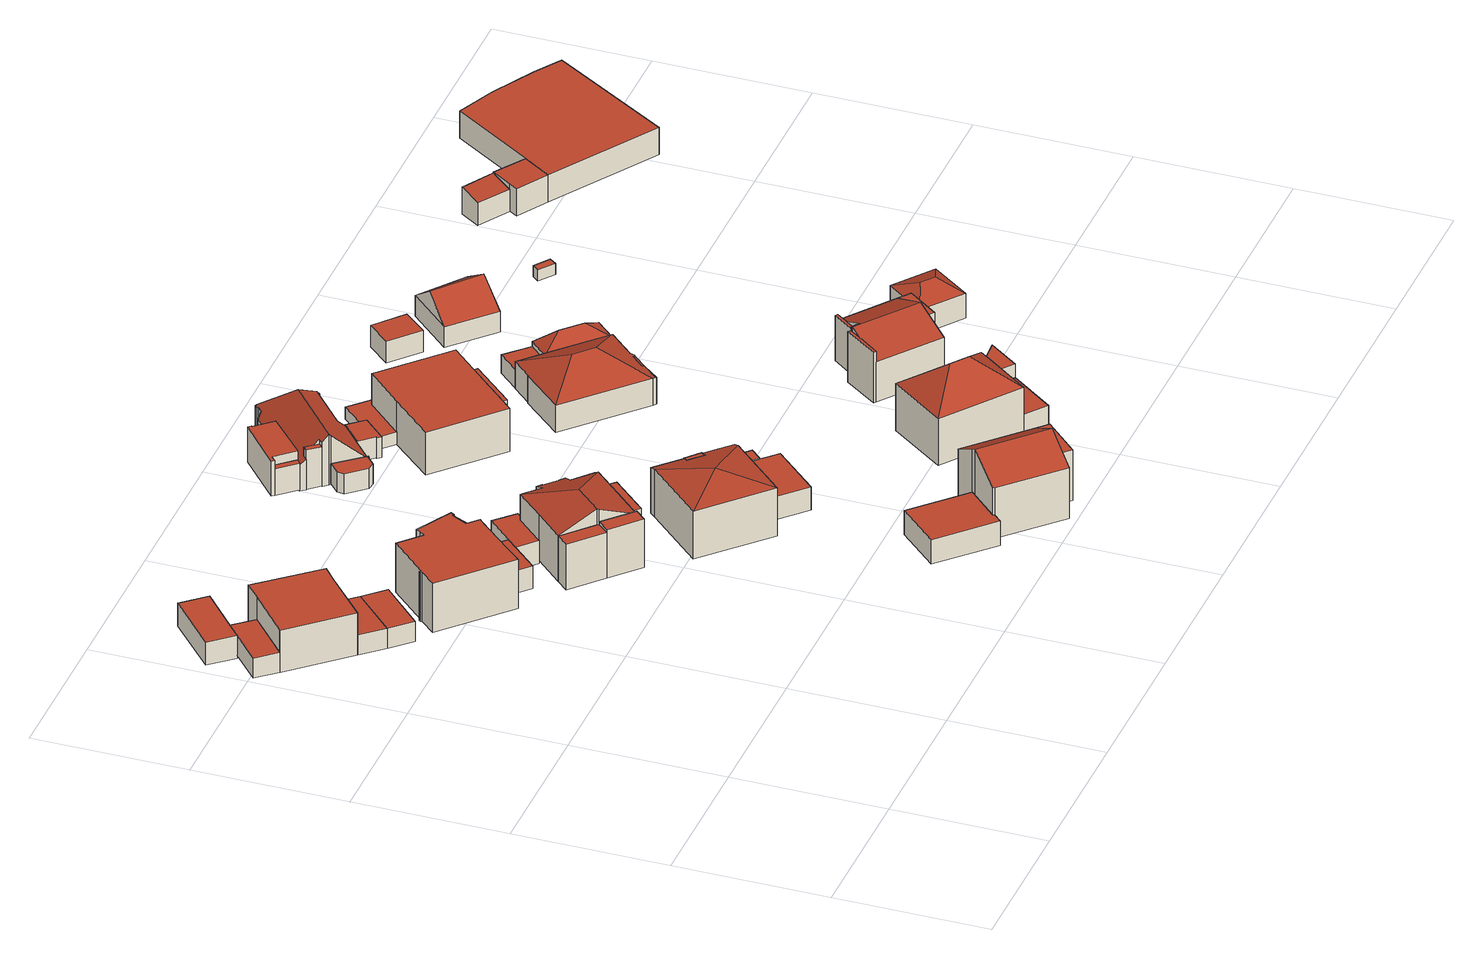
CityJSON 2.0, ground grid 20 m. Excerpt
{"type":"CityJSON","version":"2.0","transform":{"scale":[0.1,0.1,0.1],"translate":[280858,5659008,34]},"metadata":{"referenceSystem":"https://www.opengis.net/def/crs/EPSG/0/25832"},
"CityObjects":{
"building1":{"type":"Building","attributes":{"Geometrietyp2DReferenz":"3000","Gemeindeschluessel":"05370024","function":"31001_2463","roofType":"1000","measuredHeight":2.76},"address":[{"country":"Germany","locality":"Selfkant","thoroughfareNumber":"6","thoroughfareName":"Rodebachaue"}],"geometry":[{"type":"Solid","lod":"2","boundaries":[[[[0,1,2,3]],[[4,5,1,0]],[[6,7,5,4]],[[8,9,7,6]],[[3,2,9,8]],[[6,4,0,3,8]],[[1,5,7,9,2]]]],"semantics":{"surfaces":[{"type":"WallSurface"},{"type":"RoofSurface"},{"type":"GroundSurface"}],"values":[[0,0,0,0,0,1,2]]}}]},
"building2":{"type":"Building","attributes":{"Geometrietyp2DReferenz":"3000","Gemeindeschluessel":"05370024","function":"31001_1010","roofType":"1000","measuredHeight":5.89},"address":[{"country":"Germany","locality":"Selfkant","thoroughfareNumber":"6","thoroughfareName":"Rodebachaue"}],"geometry":[{"type":"Solid","lod":"2","boundaries":[[[[10,11,12,13]],[[14,15,11,10]],[[16,17,15,14]],[[18,19,17,16]],[[20,21,19,18]],[[22,23,21,20]],[[13,12,23,22]],[[20,18,16,14,10,13,22]],[[11,15,17,19,21,23,12]]]],"semantics":{"surfaces":[{"type":"WallSurface"},{"type":"RoofSurface"},{"type":"GroundSurface"}],"values":[[0,0,0,0,0,0,0,1,2]]}}]},
"building3":{"type":"Building","attributes":{"Geometrietyp2DReferenz":"3000","Gemeindeschluessel":"05370024","function":"31001_2463","roofType":"1000","measuredHeight":3.13},"address":[{"country":"Germany","locality":"Selfkant","thoroughfareNumber":"4","thoroughfareName":"Rodebachaue"}],"geometry":[{"type":"Solid","lod":"2","boundaries":[[[[24,25,26,27]],[[28,29,25,24]],[[4,30,29,28]],[[0,31,30,4]],[[27,26,31,0]],[[4,28,24,27,0]],[[25,29,30,31,26]]]],"semantics":{"surfaces":[{"type":"WallSurface"},{"type":"RoofSurface"},{"type":"GroundSurface"}],"values":[[0,0,0,0,0,1,2]]}}]},
"building4":{"type":"Building","attributes":{"Geometrietyp2DReferenz":"3000","Gemeindeschluessel":"05370024","function":"31001_2463","roofType":"1000","measuredHeight":2.77},"address":[{"country":"Germany","locality":"Selfkant","thoroughfareNumber":"6","thoroughfareName":"Rodebachaue"}],"geometry":[{"type":"Solid","lod":"2","boundaries":[[[[32,33,17,34]],[[35,36,33,32]],[[37,19,36,35]],[[34,17,19,37]],[[35,32,34,37]],[[33,36,19,17]]]],"semantics":{"surfaces":[{"type":"WallSurface"},{"type":"RoofSurface"},{"type":"GroundSurface"}],"values":[[0,0,0,0,1,2]]}}]},
"building5":{"type":"Building","attributes":{"Geometrietyp2DReferenz":"3000","Gemeindeschluessel":"05370024","function":"31001_2463","roofType":"1000","measuredHeight":2.77},"address":[{"country":"Germany","locality":"Selfkant","thoroughfareNumber":"8","thoroughfareName":"Rodebachaue"}],"geometry":[{"type":"Solid","lod":"2","boundaries":[[[[38,39,33,32]],[[40,41,39,38]],[[35,36,41,40]],[[32,33,36,35]],[[40,38,32,35]],[[39,41,36,33]]]],"semantics":{"surfaces":[{"type":"WallSurface"},{"type":"RoofSurface"},{"type":"GroundSurface"}],"values":[[0,0,0,0,1,2]]}}]},
"building6":{"type":"Building","attributes":{"Gemeindeschluessel":"05370024","Geometrietyp2DReferenz":"3000","function":"31001_1010"},"address":[{"country":"Germany","locality":"Selfkant","thoroughfareNumber":"8","thoroughfareName":"Rodebachaue"}],"children":["building6-1","building6-2"]},
"building6-1":{"type":"BuildingPart","attributes":{"roofType":"1000","measuredHeight":6.85,"storeysAboveGround":2},"parents":["building6"],"geometry":[{"type":"MultiSurface","lod":"2","boundaries":[[[42,43,44,45]],[[46,47,43,42]],[[48,49,47,46]],[[50,51,49,48]],[[52,53,51,50]],[[54,55,53,52]],[[56,57,55,54]],[[58,59,57,56]],[[60,61,59,58]],[[62,63,61,60]],[[64,65,63,62]],[[66,67,68,69]],[[70,71,67,66]],[[72,73,71,70]],[[74,75,73,72]],[[45,44,75,74]],[[72,70,66,69,76,77,64,62,60,58,56,54,52,50,48,46,42,45,74]],[[43,47,49,51,53,55,57,59,61,63,65,78,79,68,67,71,73,75,44]],[[80,81,78,65]],[[64,77,82,83]],[[83,82,81,80]],[[81,84,79,78]],[[77,76,85,82]],[[82,85,84,81]],[[84,86,68,79]],[[76,69,87,85]],[[85,87,86,84]]],"semantics":{"surfaces":[{"type":"WallSurface"},{"type":"RoofSurface"},{"type":"GroundSurface"},{"type":"ClosureSurface"}],"values":[0,0,0,0,0,0,0,0,0,0,0,0,0,0,0,0,1,2,0,0,3,0,0,3,0,0,3]}}]},
"building6-2":{"type":"BuildingPart","attributes":{"roofType":"1000","measuredHeight":6.77,"storeysAboveGround":2},"address":[{"country":"Germany","locality":"Selfkant","thoroughfareNumber":"8","thoroughfareName":"Rodebachaue"}],"parents":["building6"],"geometry":[{"type":"Solid","lod":"2","boundaries":[[[[87,86,80,83]],[[83,82,85,87]],[[81,80,86,84]],[[85,82,81,84]],[[82,83,80,81]],[[87,85,84,86]]]],"semantics":{"surfaces":[{"type":"WallSurface"},{"type":"RoofSurface"},{"type":"GroundSurface"},{"type":"ClosureSurface"}],"values":[[0,1,2,3,3,3]]}}]},
"building7":{"type":"Building","attributes":{"Geometrietyp2DReferenz":"3000","Gemeindeschluessel":"05370024","function":"31001_2463","roofType":"1000","measuredHeight":3.22},"address":[{"country":"Germany","locality":"Selfkant","thoroughfareNumber":"8","thoroughfareName":"Rodebachaue"}],"geometry":[{"type":"Solid","lod":"2","boundaries":[[[[88,89,90,91]],[[92,93,89,88]],[[94,95,93,92]],[[96,97,95,94]],[[91,90,97,96]],[[94,92,88,91,96]],[[89,93,95,97,90]]]],"semantics":{"surfaces":[{"type":"WallSurface"},{"type":"RoofSurface"},{"type":"GroundSurface"}],"values":[[0,0,0,0,0,1,2]]}}]},
"building8":{"type":"Building","attributes":{"Geometrietyp2DReferenz":"3000","Gemeindeschluessel":"05370024","function":"51009_1610","roofType":"1000","measuredHeight":6.75},"geometry":[{"type":"Solid","lod":"2","boundaries":[[[[98,99,100,101]],[[102,103,99,98]],[[104,105,103,102]],[[101,100,105,104]],[[102,98,101,104]],[[99,103,105,100]]]],"semantics":{"surfaces":[{"type":"WallSurface"},{"type":"RoofSurface"},{"type":"GroundSurface"}],"values":[[0,0,0,0,1,2]]}}]},
"building9":{"type":"Building","attributes":{"Gemeindeschluessel":"05370024","Geometrietyp2DReferenz":"3000","function":"31001_1010"},"address":[{"country":"Germany","locality":"Selfkant","thoroughfareNumber":"10","thoroughfareName":"Rodebachaue"}],"children":["building9-1","building9-2"]},
"building9-1":{"type":"BuildingPart","attributes":{"roofType":"5000","measuredHeight":8.56},"parents":["building9"],"geometry":[{"type":"MultiSurface","lod":"2","boundaries":[[[106,107,108,109]],[[110,111,107,106]],[[112,100,111,110]],[[113,105,100,112]],[[114,115,116,117]],[[118,119,115,114]],[[120,121,119,118]],[[122,123,121,120]],[[124,125,123,122]],[[126,127,125,124]],[[128,129,127,126]],[[130,131,129,128]],[[132,133,131,130]],[[134,135,133,132]],[[136,137,135,134]],[[109,108,137,136]],[[138,113,112,110,106,139]],[[106,109,136,134,132,130,128,126,124,122,120,118,139]],[[118,114,117,138,139]],[[107,111,100,105,140,116,115,119,121,123,125,127,129,131,133,135,137,108]],[[113,138,141,142]],[[141,140,105,142]],[[138,117,141]],[[140,141,117,116]]],"semantics":{"surfaces":[{"type":"WallSurface"},{"type":"RoofSurface"},{"type":"GroundSurface"},{"type":"ClosureSurface"}],"values":[0,0,0,0,0,0,0,0,0,0,0,0,0,0,0,0,1,1,1,2,0,3,0,3]}}]},
"building9-2":{"type":"BuildingPart","attributes":{"roofType":"1000","measuredHeight":6.38},"parents":["building9"],"geometry":[{"type":"MultiSurface","lod":"2","boundaries":[[[117,116,143,144]],[[145,103,105,142]],[[144,143,103,145]],[[142,117,144,145]],[[116,105,103,143]],[[141,142,105,140]],[[117,141,140,116]]],"semantics":{"surfaces":[{"type":"WallSurface"},{"type":"RoofSurface"},{"type":"GroundSurface"},{"type":"ClosureSurface"}],"values":[0,0,0,1,2,3,3]}}]},
"building10":{"type":"Building","attributes":{"Geometrietyp2DReferenz":"3000","Gemeindeschluessel":"05370024","function":"31001_2463","roofType":"1000","measuredHeight":3.23},"address":[{"country":"Germany","locality":"Selfkant","thoroughfareNumber":"10","thoroughfareName":"Rodebachaue"}],"geometry":[{"type":"Solid","lod":"2","boundaries":[[[[146,147,89,88]],[[148,149,147,146]],[[150,151,149,148]],[[152,153,151,150]],[[154,155,153,152]],[[92,93,155,154]],[[88,89,93,92]],[[154,152,150,148,146,88,92]],[[147,149,151,153,155,93,89]]]],"semantics":{"surfaces":[{"type":"WallSurface"},{"type":"RoofSurface"},{"type":"GroundSurface"}],"values":[[0,0,0,0,0,0,0,1,2]]}}]},
"building11":{"type":"Building","attributes":{"Geometrietyp2DReferenz":"3000","Gemeindeschluessel":"05370024","function":"31001_2463","roofType":"1000","measuredHeight":3.44},"address":[{"country":"Germany","locality":"Selfkant","thoroughfareNumber":"10","thoroughfareName":"Rodebachaue"}],"geometry":[{"type":"Solid","lod":"2","boundaries":[[[[156,157,158,159]],[[160,161,157,156]],[[162,163,161,160]],[[164,165,163,162]],[[166,167,165,164]],[[159,158,167,166]],[[164,162,160,156,159,166]],[[157,161,163,165,167,158]]]],"semantics":{"surfaces":[{"type":"WallSurface"},{"type":"RoofSurface"},{"type":"GroundSurface"}],"values":[[0,0,0,0,0,0,1,2]]}}]},
"building12":{"type":"Building","attributes":{"Geometrietyp2DReferenz":"3000","Gemeindeschluessel":"05370024","function":"31001_2463","roofType":"1000","measuredHeight":3.39},"address":[{"country":"Germany","locality":"Selfkant","thoroughfareNumber":"14","thoroughfareName":"Rodebachaue"}],"geometry":[{"type":"Solid","lod":"2","boundaries":[[[[168,169,170,171]],[[172,173,169,168]],[[174,175,173,172]],[[176,177,175,174]],[[178,179,177,176]],[[171,170,179,178]],[[176,174,172,168,171,178]],[[169,173,175,177,179,170]]]],"semantics":{"surfaces":[{"type":"WallSurface"},{"type":"RoofSurface"},{"type":"GroundSurface"}],"values":[[0,0,0,0,0,0,1,2]]}}]},
"building13":{"type":"Building","attributes":{"Gemeindeschluessel":"05370024","Geometrietyp2DReferenz":"3000","function":"31001_1010"},"address":[{"country":"Germany","locality":"Selfkant","thoroughfareNumber":"12","thoroughfareName":"Rodebachaue"}],"children":["building13-1","building13-2"]},
"building13-1":{"type":"BuildingPart","attributes":{"roofType":"3500","measuredHeight":8.03},"parents":["building13"],"geometry":[{"type":"MultiSurface","lod":"2","boundaries":[[[180,181,182,183]],[[184,185,181,180]],[[186,187,185,184]],[[188,189,187,186]],[[190,191,189,188]],[[192,193,191,190]],[[194,195,193,192]],[[196,197,195,194]],[[198,199,197,196]],[[194,192,200]],[[192,190,200]],[[190,188,186,200]],[[186,184,180,183,201,202,198,196,194,200]],[[182,181,185,187,189,191,193,195,197,199,203,204]],[[205,206,182,204]],[[201,207,208]],[[208,207,183,206,205]],[[209,210,203,199]],[[202,211,212]],[[212,211,210,209,198]],[[210,205,204,203]],[[202,201,208,211]],[[211,208,205,210]]],"semantics":{"surfaces":[{"type":"WallSurface"},{"type":"RoofSurface"},{"type":"GroundSurface"},{"type":"ClosureSurface"}],"values":[0,0,0,0,0,0,0,0,0,1,1,1,1,2,0,0,3,0,0,3,0,0,3]}}]},
"building13-2":{"type":"BuildingPart","attributes":{"roofType":"1000","measuredHeight":6.28},"address":[{"country":"Germany","locality":"Selfkant","thoroughfareNumber":"12","thoroughfareName":"Rodebachaue"}],"parents":["building13"],"geometry":[{"type":"MultiSurface","lod":"2","boundaries":[[[213,206,209,214]],[[211,208,213,214]],[[205,210,209,206]],[[213,207,183]],[[183,207,208,205,206]],[[208,211,210,205]],[[214,198,212]],[[211,212,198,209,210]]],"semantics":{"surfaces":[{"type":"WallSurface"},{"type":"RoofSurface"},{"type":"GroundSurface"},{"type":"ClosureSurface"}],"values":[0,1,2,0,3,3,0,3]}}]},
"building14":{"type":"Building","attributes":{"Geometrietyp2DReferenz":"3000","Gemeindeschluessel":"05370024","function":"31001_2463","roofType":"1000","measuredHeight":3.17},"address":[{"country":"Germany","locality":"Selfkant","thoroughfareNumber":"12","thoroughfareName":"Rodebachaue"}],"geometry":[{"type":"Solid","lod":"2","boundaries":[[[[215,216,217,218]],[[219,220,216,215]],[[221,222,220,219]],[[223,224,222,221]],[[218,217,224,223]],[[221,219,215,218,223]],[[216,220,222,224,217]]]],"semantics":{"surfaces":[{"type":"WallSurface"},{"type":"RoofSurface"},{"type":"GroundSurface"}],"values":[[0,0,0,0,0,1,2]]}}]},
"building15":{"type":"Building","attributes":{"Geometrietyp2DReferenz":"3000","Gemeindeschluessel":"05370024","function":"31001_1010","roofType":"1000","measuredHeight":2.88},"address":[{"country":"Germany","locality":"Selfkant","thoroughfareNumber":"7","thoroughfareName":"Rodebachaue"}],"geometry":[{"type":"Solid","lod":"2","boundaries":[[[[225,226,227,228]],[[229,230,226,225]],[[231,232,230,229]],[[233,234,232,231]],[[235,236,234,233]],[[237,238,236,235]],[[239,240,238,237]],[[228,227,240,239]],[[237,235,233,231,229,225,228,239]],[[226,230,232,234,236,238,240,227]]]],"semantics":{"surfaces":[{"type":"WallSurface"},{"type":"RoofSurface"},{"type":"GroundSurface"}],"values":[[0,0,0,0,0,0,0,0,1,2]]}}]},
"building16":{"type":"Building","attributes":{"Gemeindeschluessel":"05370024","Geometrietyp2DReferenz":"3000","function":"31001_1010"},"address":[{"country":"Germany","locality":"Selfkant","thoroughfareNumber":"14","thoroughfareName":"Rodebachaue"}],"children":["building16-1","building16-2"]},
"building16-1":{"type":"BuildingPart","attributes":{"roofType":"3100","measuredHeight":9.84,"storeysAboveGround":2},"parents":["building16"],"geometry":[{"type":"MultiSurface","lod":"2","boundaries":[[[241,242,243,244]],[[245,246,242,241]],[[247,248,246,245]],[[249,250,248,247]],[[251,252,250,249]],[[253,254,255,256]],[[244,243,254,253]],[[241,244,253,256,257,245]],[[251,249,247,245,257]],[[242,246,248,250,252,258,255,254,243]],[[257,259,251]],[[251,259,258,252]],[[257,256,260,259]],[[258,259,260,255]]],"semantics":{"surfaces":[{"type":"WallSurface"},{"type":"RoofSurface"},{"type":"GroundSurface"},{"type":"ClosureSurface"}],"values":[0,0,0,0,0,0,0,1,1,2,0,3,0,3]}}]},
"building16-2":{"type":"BuildingPart","attributes":{"roofType":"1000","measuredHeight":7.12,"storeysAboveGround":2},"parents":["building16"],"geometry":[{"type":"MultiSurface","lod":"2","boundaries":[[[261,262,252,251]],[[263,264,262,261]],[[260,255,264,263]],[[261,251,260,263]],[[252,262,264,255]],[[259,251,252,258]],[[260,259,258,255]]],"semantics":{"surfaces":[{"type":"WallSurface"},{"type":"RoofSurface"},{"type":"GroundSurface"},{"type":"ClosureSurface"}],"values":[0,0,0,1,2,3,3]}}]},
"building17":{"type":"Building","attributes":{"Gemeindeschluessel":"05370024","Geometrietyp2DReferenz":"3000","function":"31001_2463"},"address":[{"country":"Germany","locality":"Selfkant","thoroughfareNumber":"7","thoroughfareName":"Rodebachaue"}],"children":["building17-1","building17-2"]},
"building17-1":{"type":"BuildingPart","attributes":{"roofType":"9999","measuredHeight":4.95},"parents":["building17"],"geometry":[{"type":"MultiSurface","lod":"2","boundaries":[[[265,266,267,268,269,270,271,272]],[[271,270,273,274]],[[269,275,276,270]],[[268,277,275,269]],[[267,278,277,268]],[[266,279,278,267]],[[265,280,279,266]],[[272,281,280,265]],[[272,271,274,282]],[[274,273,276,283]],[[282,274,283,281]],[[276,275,277,278,279,280,281,283]]],"semantics":{"surfaces":[{"type":"RoofSurface"},{"type":"WallSurface"},{"type":"GroundSurface"}],"values":[0,1,1,1,1,1,1,1,1,1,1,2]}}]},
"building17-2":{"type":"BuildingPart","attributes":{"roofType":"1000","measuredHeight":3.67},"address":[{"country":"Germany","locality":"Selfkant","thoroughfareNumber":"7","thoroughfareName":"Rodebachaue"}],"parents":["building17"],"geometry":[{"type":"Solid","lod":"2","boundaries":[[[[284,285,281,282]],[[273,276,285,284]],[[282,274,273,284]],[[283,281,285,276]],[[273,274,283,276]],[[274,282,281,283]]]],"semantics":{"surfaces":[{"type":"WallSurface"},{"type":"RoofSurface"},{"type":"GroundSurface"},{"type":"ClosureSurface"}],"values":[[0,0,1,2,3,3]]}}]},
"building18":{"type":"Building","attributes":{"Geometrietyp2DReferenz":"3000","Gemeindeschluessel":"05370024","function":"31001_1010","roofType":"1000","measuredHeight":3.33},"address":[{"country":"Germany","locality":"Selfkant","thoroughfareNumber":"12","thoroughfareName":"Rodebachaue"}],"geometry":[{"type":"Solid","lod":"2","boundaries":[[[[286,287,288,289]],[[290,216,287,286]],[[291,217,216,290]],[[292,293,217,291]],[[289,288,293,292]],[[291,290,286,289,292]],[[287,216,217,293,288]]]],"semantics":{"surfaces":[{"type":"WallSurface"},{"type":"RoofSurface"},{"type":"GroundSurface"}],"values":[[0,0,0,0,0,1,2]]}}]},
"building19":{"type":"Building","attributes":{"Gemeindeschluessel":"05370024","Geometrietyp2DReferenz":"3000","function":"31001_1010"},"address":[{"country":"Germany","locality":"Selfkant","thoroughfareNumber":"7","thoroughfareName":"Rodebachaue"}],"children":["building19-1","building19-2"]},
"building19-1":{"type":"BuildingPart","attributes":{"roofType":"5000","measuredHeight":7.14},"parents":["building19"],"geometry":[{"type":"MultiSurface","lod":"2","boundaries":[[[294,295,296,297]],[[298,299,295,294]],[[300,301,302,303]],[[304,305,301,300]],[[306,307,305,304]],[[308,309,307,306]],[[310,311,309,308]],[[312,313,311,310]],[[314,315,313,312]],[[316,317,315,314]],[[318,319,317,316]],[[320,321,319,318]],[[322,323,321,320]],[[324,325,323,322]],[[326,327,325,324]],[[328,329,327,326]],[[330,331,329,328]],[[332,333,331,330]],[[334,335,333,332]],[[336,337,335,334]],[[338,339,337,336]],[[340,341,339,338]],[[297,296,341,340]],[[294,297,340,338,336,334,332,330,328,326,324,342]],[[324,322,342]],[[322,320,318,316,314,312,310,308,306,304,300,303,343,344,298,294,342]],[[295,299,345,346,302,301,305,307,309,311,313,315,317,319,321,323,325,327,329,331,333,335,337,339,341,296]],[[347,348,345,299]],[[298,344,349,350]],[[350,349,348,347]],[[348,351,346,345]],[[344,352,349]],[[349,352,343,351,348]],[[351,353,302,346]],[[343,303,353,351]]],"semantics":{"surfaces":[{"type":"WallSurface"},{"type":"RoofSurface"},{"type":"GroundSurface"},{"type":"ClosureSurface"}],"values":[0,0,0,0,0,0,0,0,0,0,0,0,0,0,0,0,0,0,0,0,0,0,0,1,1,1,2,0,0,3,0,0,3,0,3]}}]},
"building19-2":{"type":"BuildingPart","attributes":{"roofType":"1000","measuredHeight":5.43},"address":[{"country":"Germany","locality":"Selfkant","thoroughfareNumber":"7","thoroughfareName":"Rodebachaue"}],"parents":["building19"],"geometry":[{"type":"MultiSurface","lod":"2","boundaries":[[[354,353,347,350]],[[349,355,354,350]],[[351,348,347,353]],[[354,355,343,303]],[[351,353,303,343]],[[355,352,343]],[[343,352,349,348,351]],[[349,350,347,348]]],"semantics":{"surfaces":[{"type":"WallSurface"},{"type":"RoofSurface"},{"type":"GroundSurface"},{"type":"ClosureSurface"}],"values":[0,1,2,0,3,0,3,3]}}]},
"building20":{"type":"Building","attributes":{"Geometrietyp2DReferenz":"3000","Gemeindeschluessel":"05370024","function":"31001_1010","roofType":"1000","measuredHeight":2.95},"address":[{"country":"Germany","locality":"Selfkant","thoroughfareNumber":"7","thoroughfareName":"Rodebachaue"}],"geometry":[{"type":"Solid","lod":"2","boundaries":[[[[356,357,333,358]],[[359,360,357,356]],[[361,362,360,359]],[[363,364,362,361]],[[365,335,364,363]],[[358,333,335,365]],[[363,361,359,356,358,365]],[[357,360,362,364,335,333]]]],"semantics":{"surfaces":[{"type":"WallSurface"},{"type":"RoofSurface"},{"type":"GroundSurface"}],"values":[[0,0,0,0,0,0,1,2]]}}]},
"building21":{"type":"Building","attributes":{"Geometrietyp2DReferenz":"3000","Gemeindeschluessel":"05370024","function":"31001_1010","roofType":"9999","measuredHeight":6,"storeysAboveGround":1},"geometry":[{"type":"Solid","lod":"2","boundaries":[[[[366,367,368,369,370,371,372]],[[370,373,374,371]],[[369,375,373,370]],[[368,376,375,369]],[[367,377,376,368]],[[366,378,377,367]],[[372,379,378,366]],[[371,374,379,372]],[[373,375,376,377,378,379,374]]]],"semantics":{"surfaces":[{"type":"RoofSurface"},{"type":"WallSurface"},{"type":"GroundSurface"}],"values":[[0,1,1,1,1,1,1,1,2]]}}]},
"building22":{"type":"Building","attributes":{"Geometrietyp2DReferenz":"3000","Gemeindeschluessel":"05370024","function":"31001_2463","roofType":"1000","measuredHeight":1.71},"geometry":[{"type":"Solid","lod":"2","boundaries":[[[[380,381,382,383]],[[384,385,381,380]],[[386,373,385,384]],[[387,374,373,386]],[[388,379,374,387]],[[383,382,379,388]],[[387,386,384,380,383,388]],[[381,385,373,374,379,382]]]],"semantics":{"surfaces":[{"type":"WallSurface"},{"type":"RoofSurface"},{"type":"GroundSurface"}],"values":[[0,0,0,0,0,0,1,2]]}}]},
"building23":{"type":"Building","attributes":{"Geometrietyp2DReferenz":"3000","Gemeindeschluessel":"05370024","function":"31001_1010","roofType":"3200","measuredHeight":10.15},"address":[{"country":"Germany","locality":"Selfkant","thoroughfareNumber":"16","thoroughfareName":"Rodebachaue"}],"geometry":[{"type":"Solid","lod":"2","boundaries":[[[[389,390,391,392]],[[393,394,390,389]],[[395,396,394,393]],[[397,398,396,395]],[[399,400,398,397]],[[392,391,400,399]],[[401,392,399,402]],[[399,397,395,402]],[[402,395,393,389,401]],[[389,392,401]],[[390,394,396,398,400,391]]]],"semantics":{"surfaces":[{"type":"WallSurface"},{"type":"RoofSurface"},{"type":"GroundSurface"}],"values":[[0,0,0,0,0,0,1,1,1,1,2]]}}]},
"building24":{"type":"Building","attributes":{"Geometrietyp2DReferenz":"3000","Gemeindeschluessel":"05370024","function":"31001_2463","roofType":"9999","measuredHeight":2.5},"geometry":[{"type":"Solid","lod":"2","boundaries":[[[[403,404,405,406]],[[404,407,375,405]],[[403,408,407,404]],[[406,376,408,403]],[[405,375,376,406]],[[407,408,376,375]]]],"semantics":{"surfaces":[{"type":"RoofSurface"},{"type":"WallSurface"},{"type":"GroundSurface"}],"values":[[0,1,1,1,1,2]]}}]},
"building25":{"type":"Building","attributes":{"Geometrietyp2DReferenz":"3000","Gemeindeschluessel":"05370024","function":"51009_1610","roofType":"1000","measuredHeight":2.79},"geometry":[{"type":"Solid","lod":"2","boundaries":[[[[409,410,411,412]],[[413,414,410,409]],[[415,416,414,413]],[[412,411,416,415]],[[413,409,412,415]],[[410,414,416,411]]]],"semantics":{"surfaces":[{"type":"WallSurface"},{"type":"RoofSurface"},{"type":"GroundSurface"}],"values":[[0,0,0,0,1,2]]}}]},
"building26":{"type":"Building","attributes":{"Gemeindeschluessel":"05370024","Geometrietyp2DReferenz":"3000","function":"31001_1010"},"address":[{"country":"Germany","locality":"Selfkant","thoroughfareNumber":"11","thoroughfareName":"Rodebachaue"}],"children":["building26-1","building26-2"]},
"building26-1":{"type":"BuildingPart","attributes":{"roofType":"3200","measuredHeight":6.53},"parents":["building26"],"geometry":[{"type":"MultiSurface","lod":"2","boundaries":[[[417,418,419,420]],[[421,422,418,417]],[[423,424,422,421]],[[425,426,424,423]],[[427,428,426,425]],[[429,430,431,432]],[[433,434,430,429]],[[435,436,434,433]],[[437,438,436,435]],[[439,440,438,437]],[[441,442,440,439]],[[443,444,442,441]],[[445,446,444,443]],[[420,419,446,445]],[[447,417,420,448]],[[420,445,443,441,439,437,435,433,429,432,448]],[[448,432,427,425,447]],[[425,423,421,417,447]],[[418,422,424,426,428,431,430,434,436,438,440,442,444,446,419]],[[427,432,449,450]],[[431,428,450,449]]],"semantics":{"surfaces":[{"type":"WallSurface"},{"type":"RoofSurface"},{"type":"GroundSurface"},{"type":"ClosureSurface"}],"values":[0,0,0,0,0,0,0,0,0,0,0,0,0,0,1,1,1,1,2,0,3]}}]},
"building26-2":{"type":"BuildingPart","attributes":{"roofType":"3200","measuredHeight":5.26},"parents":["building26"],"geometry":[{"type":"Solid","lod":"2","boundaries":[[[[451,452,428,450]],[[453,454,452,451]],[[455,430,454,453]],[[449,431,430,455]],[[456,453,451,457]],[[451,450,457]],[[457,450,449,456]],[[449,455,453,456]],[[428,452,454,430,431]],[[449,450,428,431]]]],"semantics":{"surfaces":[{"type":"WallSurface"},{"type":"RoofSurface"},{"type":"GroundSurface"},{"type":"ClosureSurface"}],"values":[[0,0,0,0,1,1,1,1,2,3]]}}]},
"building27":{"type":"Building","attributes":{"Geometrietyp2DReferenz":"3000","Gemeindeschluessel":"05370024","function":"51009_1610","roofType":"1000","measuredHeight":3.46},"geometry":[{"type":"Solid","lod":"2","boundaries":[[[[458,440,442,459]],[[437,438,440,458]],[[443,444,438,437]],[[459,442,444,443]],[[437,458,459,443]],[[440,438,444,442]]]],"semantics":{"surfaces":[{"type":"WallSurface"},{"type":"RoofSurface"},{"type":"GroundSurface"}],"values":[[0,0,0,0,1,2]]}}]},
"building28":{"type":"Building","attributes":{"Gemeindeschluessel":"05370024","Geometrietyp2DReferenz":"3000","function":"31001_2463"},"address":[{"country":"Germany","locality":"Selfkant","thoroughfareNumber":"16","thoroughfareName":"Rodebachaue"}],"children":["building28-1","building28-2"]},
"building28-1":{"type":"BuildingPart","attributes":{"roofType":"1000","measuredHeight":2.85},"parents":["building28"],"geometry":[{"type":"Solid","lod":"2","boundaries":[[[[460,461,462,463]],[[464,465,461,460]],[[463,462,466,467]],[[464,460,463,467]],[[461,465,466,462]],[[464,467,466,465]]]],"semantics":{"surfaces":[{"type":"WallSurface"},{"type":"RoofSurface"},{"type":"GroundSurface"},{"type":"ClosureSurface"}],"values":[[0,0,0,1,2,3]]}}]},
"building28-2":{"type":"BuildingPart","attributes":{"roofType":"1000","measuredHeight":4.61},"parents":["building28"],"geometry":[{"type":"MultiSurface","lod":"2","boundaries":[[[468,411,410,469]],[[470,466,411,468]],[[469,410,465,471]],[[470,468,469,471]],[[411,466,465,410]],[[470,471,464,467]],[[465,466,467,464]]],"semantics":{"surfaces":[{"type":"WallSurface"},{"type":"RoofSurface"},{"type":"GroundSurface"},{"type":"ClosureSurface"}],"values":[0,0,0,1,2,0,3]}}]},
"building29":{"type":"Building","attributes":{"Geometrietyp2DReferenz":"3000","Gemeindeschluessel":"05370024","function":"51009_1610","roofType":"1000","measuredHeight":2.57},"geometry":[{"type":"Solid","lod":"2","boundaries":[[[[472,473,474,475]],[[476,477,473,472]],[[478,479,477,476]],[[475,474,479,478]],[[476,472,475,478]],[[473,477,479,474]]]],"semantics":{"surfaces":[{"type":"WallSurface"},{"type":"RoofSurface"},{"type":"GroundSurface"}],"values":[[0,0,0,0,1,2]]}}]},
"building30":{"type":"Building","attributes":{"Gemeindeschluessel":"05370024","Geometrietyp2DReferenz":"3000","function":"31001_1010"},"address":[{"country":"Germany","locality":"Selfkant","thoroughfareNumber":"15","thoroughfareName":"Rodebachaue"}],"children":["building30-1","building30-2","building30-3","building30-4"]},
"building30-1":{"type":"BuildingPart","attributes":{"roofType":"3100","measuredHeight":7.82},"parents":["building30"],"geometry":[{"type":"MultiSurface","lod":"2","boundaries":[[[480,481,482,483]],[[484,485,486,487]],[[488,489,490,491]],[[483,482,492,493]],[[480,483,493,494]],[[488,491,495,484,487,494,493]],[[481,496,486,485,497,490,489,492,482]],[[494,498,499]],[[499,498,496,481,480]],[[494,487,500,498]],[[498,500,486,496]],[[484,495,501,502]],[[502,501,497,485]],[[495,503,501]],[[501,503,491,490,497]],[[493,504,488]],[[504,492,489,488]]],"semantics":{"surfaces":[{"type":"WallSurface"},{"type":"RoofSurface"},{"type":"GroundSurface"},{"type":"ClosureSurface"}],"values":[0,0,0,0,1,1,2,0,3,0,3,0,3,0,3,0,3]}}]},
"building30-2":{"type":"BuildingPart","attributes":{"roofType":"1000","measuredHeight":5.58},"parents":["building30"],"geometry":[{"type":"Solid","lod":"2","boundaries":[[[[505,506,489,488]],[[507,508,506,505]],[[504,492,508,507]],[[505,488,504,507]],[[489,506,508,492]],[[504,488,489,492]]]],"semantics":{"surfaces":[{"type":"WallSurface"},{"type":"RoofSurface"},{"type":"GroundSurface"},{"type":"ClosureSurface"}],"values":[[0,0,0,1,2,3]]}}]},
"building30-3":{"type":"BuildingPart","attributes":{"roofType":"1000","measuredHeight":6.4},"address":[{"country":"Germany","locality":"Selfkant","thoroughfareNumber":"15","thoroughfareName":"Rodebachaue"}],"parents":["building30"],"geometry":[{"type":"MultiSurface","lod":"2","boundaries":[[[509,490,510,511]],[[511,510,485,502]],[[501,509,511,502]],[[490,497,485,510]],[[509,503,491]],[[491,503,501,497,490]],[[501,502,485,497]]],"semantics":{"surfaces":[{"type":"WallSurface"},{"type":"RoofSurface"},{"type":"GroundSurface"},{"type":"ClosureSurface"}],"values":[0,0,1,2,0,3,3]}}]},
"building30-4":{"type":"BuildingPart","attributes":{"roofType":"1000","measuredHeight":7.17},"address":[{"country":"Germany","locality":"Selfkant","thoroughfareNumber":"15","thoroughfareName":"Rodebachaue"}],"parents":["building30"],"geometry":[{"type":"MultiSurface","lod":"2","boundaries":[[[500,486,512,513]],[[514,515,481,516]],[[513,512,515,514]],[[516,500,513,514]],[[486,481,515,512]],[[496,481,486]],[[516,480,499]],[[498,499,480,481,496]],[[500,498,496,486]]],"semantics":{"surfaces":[{"type":"WallSurface"},{"type":"RoofSurface"},{"type":"GroundSurface"},{"type":"ClosureSurface"}],"values":[0,0,0,1,2,0,0,3,3]}}]},
"building31":{"type":"Building","attributes":{"Geometrietyp2DReferenz":"3000","Gemeindeschluessel":"05370024","function":"31001_2723","roofType":"9999","measuredHeight":3},"geometry":[{"type":"Solid","lod":"2","boundaries":[[[[517,518,519,520]],[[518,521,522,519]],[[517,523,521,518]],[[520,524,523,517]],[[519,522,524,520]],[[521,523,524,522]]]],"semantics":{"surfaces":[{"type":"RoofSurface"},{"type":"WallSurface"},{"type":"GroundSurface"}],"values":[[0,1,1,1,1,2]]}}]},
"building32":{"type":"Building","attributes":{"Geometrietyp2DReferenz":"3000","Gemeindeschluessel":"05370024","function":"31001_2463","roofType":"3100","measuredHeight":5.7},"address":[{"country":"Germany","locality":"Selfkant","thoroughfareNumber":"11","thoroughfareName":"Rodebachaue"}],"geometry":[{"type":"Solid","lod":"2","boundaries":[[[[525,526,527,528]],[[529,530,526,525]],[[531,532,530,529]],[[528,527,532,531]],[[525,533,529]],[[531,534,528]],[[528,534,533,525]],[[529,533,534,531]],[[526,530,532,527]]]],"semantics":{"surfaces":[{"type":"WallSurface"},{"type":"RoofSurface"},{"type":"GroundSurface"}],"values":[[0,0,0,0,0,0,1,1,2]]}}]},
"building33":{"type":"Building","attributes":{"Geometrietyp2DReferenz":"3000","Gemeindeschluessel":"05370024","function":"31001_2463","roofType":"3200","measuredHeight":4.9},"address":[{"country":"Germany","locality":"Selfkant","thoroughfareNumber":"15","thoroughfareName":"Rodebachaue"}],"geometry":[{"type":"Solid","lod":"2","boundaries":[[[[535,536,537]],[[538,539,540]],[[540,539,536,535]],[[537,536,539,538]],[[541,542,543,544]],[[535,541,544,540]],[[537,542,541,535]],[[538,543,542,537]],[[540,544,543,538]]]],"semantics":{"surfaces":[{"type":"RoofSurface"},{"type":"GroundSurface"},{"type":"WallSurface"}],"values":[[0,0,0,0,1,2,2,2,2]]}}]},
"building34":{"type":"Building","attributes":{"Geometrietyp2DReferenz":"3000","Gemeindeschluessel":"05370024","function":"31001_2523","roofType":"1000","measuredHeight":1.47},"address":[{"country":"Germany","locality":"Selfkant","thoroughfareNumber":"11","thoroughfareName":"Rodebachaue"}],"geometry":[{"type":"Solid","lod":"2","boundaries":[[[[545,546,547,548]],[[549,550,546,545]],[[551,552,550,549]],[[548,547,552,551]],[[549,545,548,551]],[[546,550,552,547]]]],"semantics":{"surfaces":[{"type":"WallSurface"},{"type":"RoofSurface"},{"type":"GroundSurface"}],"values":[[0,0,0,0,1,2]]}}]},
"building35":{"type":"Building","attributes":{"Geometrietyp2DReferenz":"3000","Gemeindeschluessel":"05370024","function":"31001_2724","roofType":"2100","measuredHeight":3.76},"address":[{"country":"Germany","locality":"Selfkant","thoroughfareNumber":"8","thoroughfareName":"Engelbertstraße"}],"geometry":[{"type":"Solid","lod":"2","boundaries":[[[[553,554,555,556]],[[557,558,554,553]],[[559,560,558,557]],[[556,555,560,559]],[[557,553,556,559]],[[554,558,560,555]]]],"semantics":{"surfaces":[{"type":"WallSurface"},{"type":"RoofSurface"},{"type":"GroundSurface"}],"values":[[0,0,0,0,1,2]]}}]},
"building36":{"type":"Building","attributes":{"Gemeindeschluessel":"05370024","Geometrietyp2DReferenz":"3000","function":"31001_2723"},"address":[{"country":"Germany","locality":"Selfkant","thoroughfareNumber":"8","thoroughfareName":"Engelbertstraße"}],"children":["building36-1","building36-2"]},
"building36-1":{"type":"BuildingPart","attributes":{"roofType":"1000","measuredHeight":3.82},"parents":["building36"],"geometry":[{"type":"Solid","lod":"2","boundaries":[[[[561,562,563,564]],[[565,566,562,561]],[[567,568,566,565]],[[569,570,568,567]],[[571,572,570,569]],[[573,574,572,571]],[[569,567,565,561,564,573,571]],[[563,562,566,568,570,572,574]],[[564,563,574,573]]]],"semantics":{"surfaces":[{"type":"WallSurface"},{"type":"RoofSurface"},{"type":"GroundSurface"},{"type":"ClosureSurface"}],"values":[[0,0,0,0,0,0,1,2,3]]}}]},
"building36-2":{"type":"BuildingPart","attributes":{"roofType":"1000","measuredHeight":3.82},"parents":["building36"],"geometry":[{"type":"Solid","lod":"2","boundaries":[[[[575,576,577,578]],[[579,580,576,575]],[[564,563,580,579]],[[578,577,574,573]],[[564,579,575,578,573]],[[576,580,563,574,577]],[[573,574,563,564]]]],"semantics":{"surfaces":[{"type":"WallSurface"},{"type":"RoofSurface"},{"type":"GroundSurface"},{"type":"ClosureSurface"}],"values":[[0,0,0,0,1,2,3]]}}]}
},
"vertices":[
[40,827,39],[40,827,11],[1,793,11],[1,793,39],[58,843,39],[58,843,11],[80,817,39],[80,817,11],[23,768,39],[23,768,11],
[100,835,71],[100,835,12],[80,817,12],[80,817,71],[164,761,71],[164,761,12],[144,744,71],[144,744,12],[87,694,71],[87,694,12],[22,767,71],[22,767,12],[23,768,71],[23,768,12],
[81,916,39],[81,916,7],[14,857,7],[14,857,39],[108,886,39],[108,886,7],[58,843,7],[40,827,7],
[166,719,40],[166,719,12],[144,744,40],[112,666,40],[112,666,12],[87,694,40],
[191,693,40],[191,693,12],[137,640,40],[137,640,12],
[180,647,81],[180,647,12],[162,627,12],[162,627,81],[179,648,81],[179,648,12],[181,651,81],[181,651,12],[183,649,81],[183,649,12],[228,697,81],[228,697,12],[255,672,81],[255,672,12],[261,679,81],[261,679,12],[263,684,81],[263,684,12],[311,658,81],[311,658,12],[308,653,81],[308,653,12],[308,654,81],[308,654,12],[309,621,81],[309,621,12],[297,632,12],[297,632,81],[305,617,81],[305,617,12],[263,571,81],[263,571,12],[244,550,81],[244,550,12],[295,634,81],[306,655,81],[306,655,12],[295,634,12],[308,654,13],[306,655,13],[306,655,80],[308,654,80],[295,634,13],[295,634,80],[297,632,13],[297,632,80],
[331,594,45],[331,594,13],[305,617,13],[305,617,45],[318,580,45],[318,580,13],[288,548,45],[288,548,13],[263,571,45],[263,571,13],
[369,438,85],[369,438,17],[382,452,17],[382,452,85],[333,471,85],[333,471,17],[346,486,85],[346,486,17],
[451,525,81],[451,525,17],[448,528,17],[448,528,81],[416,488,81],[416,488,17],[382,452,81],[346,486,102],[341,559,81],[341,559,17],[307,523,17],[307,523,81],[375,595,81],[375,595,17],[378,593,81],[378,593,17],[397,575,81],[397,575,17],[406,586,75],[406,586,17],[412,581,75],[412,581,17],[411,580,75],[411,580,17],[428,564,75],[428,564,17],[428,565,75],[428,565,17],[434,560,75],[434,560,17],[424,550,81],[424,550,17],[345,488,103],[377,522,103],[345,488,17],[345,488,81],[346,486,81],
[293,508,17],[293,508,81],[333,471,81],
[362,626,45],[362,626,13],[387,602,45],[387,602,13],[378,593,45],[378,593,13],[375,595,45],[375,595,13],[341,559,45],[341,559,13],
[448,528,50],[448,528,15],[451,525,15],[451,525,50],[457,537,50],[457,537,15],[482,513,50],[482,513,15],[439,467,50],[439,467,15],[416,488,50],[416,488,15],
[507,130,39],[507,130,5],[572,67,5],[572,67,39],[555,181,39],[555,181,5],[619,119,39],[619,119,5],[581,80,39],[581,80,5],[582,78,39],[582,78,5],
[549,409,79],[549,409,15],[532,425,15],[532,425,79],[563,395,79],[563,395,15],[558,389,82],[558,389,15],[509,337,82],[509,337,15],[488,315,82],[488,315,15],[408,391,82],[408,391,15],[477,464,82],[477,464,15],[483,471,79],[483,471,15],[514,441,79],[514,441,15],[484,391,96],[526,418,82],[508,435,82],[508,435,15],[526,418,15],[526,418,17],[532,425,17],[530,423,80],[526,418,80],[514,441,17],[508,435,17],[508,435,80],[513,439,80],
[532,425,80],[514,441,80],
[588,373,48],[588,373,16],[563,395,16],[563,395,48],[607,354,48],[607,354,16],[552,296,48],[552,296,16],[509,337,48],[509,337,16],
[447,809,40],[447,809,12],[449,811,12],[449,811,40],[446,810,40],[446,810,12],[435,800,40],[435,800,12],[425,801,40],[425,801,12],[404,825,40],[404,825,12],[405,834,40],[405,834,12],[419,847,40],[419,847,12],
[581,80,77],[581,80,6],[582,78,6],[582,78,77],[613,113,104],[613,113,6],[619,119,99],[619,119,6],[646,146,77],[646,146,6],[718,76,77],[718,76,6],[652,10,77],[652,10,6],[675,33,6],[675,33,96],[685,43,104],[685,43,6],[685,43,77],[675,33,77],
[732,63,77],[732,63,6],[689,19,77],[689,19,6],
[451,927,62],[431,949,62],[432,950,62],[428,954,62],[369,903,62],[372,900,62],[378,906,62],[400,881,62],[372,900,50],[378,906,50],[369,903,13],[372,900,13],[428,954,13],[432,950,13],[431,949,13],[451,927,13],[400,881,13],[400,881,50],[378,906,13],
[393,876,50],[393,876,13],
[601,387,49],[601,387,16],[562,424,16],[562,424,49],[588,373,49],[563,395,49],[549,409,49],[549,409,16],
[417,848,82],[417,848,11],[419,847,11],[419,847,80],[411,855,73],[411,855,11],[393,876,47],[393,876,11],[398,870,11],[398,870,54],[400,881,47],[400,881,11],[451,927,47],[451,927,11],[457,932,47],[457,932,11],[458,942,41],[458,942,11],[477,959,41],[477,959,11],[487,958,47],[487,958,11],[493,964,47],[493,964,11],[493,965,46],[493,965,11],[497,969,46],[497,969,11],[498,968,47],[498,968,11],[548,911,47],[548,911,11],[544,906,47],[544,906,11],[543,907,48],[543,907,11],[497,867,47],[497,867,11],[503,859,38],[503,859,11],[474,834,38],[474,834,11],[451,814,38],[451,814,11],[452,814,37],[452,814,11],[449,811,37],[449,811,11],[495,915,82],[403,875,54],[416,860,73],[416,860,11],[403,875,11],[411,855,12],[416,860,12],[416,860,67],[411,855,67],[403,875,12],[412,865,67],[398,870,12],
[398,870,67],[403,875,67],
[521,839,40],[521,839,11],[503,859,40],[493,810,40],[493,810,11],[489,815,40],[489,815,11],[490,816,40],[490,816,11],[474,834,40],
[478,750,69],[559,674,69],[603,721,69],[655,776,69],[578,848,69],[574,852,69],[528,804,69],[578,848,9],[574,852,9],[655,776,9],[603,721,9],[559,674,9],[478,750,9],[528,804,9],
[558,879,26],[558,879,9],[507,824,9],[507,824,26],[584,854,26],[584,854,9],[578,848,26],[574,852,26],[528,804,26],
[746,260,81],[746,260,15],[692,188,15],[692,188,81],[799,220,81],[799,220,15],[842,188,81],[842,188,15],[831,173,81],[831,173,15],[789,116,81],[789,116,15],[756,196,117],[778,180,117],
[625,701,34],[676,756,34],[655,776,34],[603,721,34],[676,756,9],[625,701,9],
[859,152,43],[859,152,16],[831,173,16],[831,173,43],[816,95,43],[816,95,16],[789,116,43],[789,116,16],
[603,633,55],[603,633,17],[696,545,17],[696,545,55],[651,685,55],[651,685,17],[652,684,55],[652,684,17],[675,709,55],[675,709,17],[704,682,55],[704,682,17],[768,621,55],[768,621,17],[768,622,17],[768,622,55],[737,588,55],[737,588,17],[740,584,52],[740,584,17],[737,581,52],[737,581,17],[733,584,55],[733,584,17],[717,567,55],[717,567,17],[721,564,52],[721,564,17],[700,542,55],[700,542,17],[674,638,82],[697,616,82],[768,622,51],[704,682,51],
[728,707,51],[728,707,17],[792,647,51],[792,647,17],[768,621,51],[760,653,69],[736,676,69],
[733,584,52],[717,567,52],
[817,244,44],[817,244,16],[799,220,16],[799,220,44],[888,191,44],[888,191,16],[842,188,16],[842,188,44],
[831,173,62],[859,152,62],[842,188,62],[888,191,62],
[704,682,44],[704,682,18],[728,707,18],[728,707,44],[675,709,44],[675,709,18],[699,735,44],[699,735,18],
[792,301,73],[792,301,17],[868,244,17],[868,244,73],[831,340,93],[831,340,17],[824,344,17],[824,344,93],[928,324,73],[928,324,17],[861,374,17],[861,374,73],[898,284,17],[898,284,95],[822,341,95],[834,337,93],[822,341,17],[834,337,17],[822,341,88],[813,329,88],[824,344,88],[834,337,81],[831,340,81],[850,359,81],[898,284,73],
[944,312,73],[944,312,17],[914,272,73],[914,272,17],
[861,374,81],[858,376,17],[858,376,81],
[821,347,17],[821,347,88],[789,303,88],[789,303,17],[792,301,88],
[678,871,45],[715,838,45],[741,868,45],[704,900,45],[715,838,15],[741,868,15],[678,871,15],[704,900,15],
[739,821,39],[739,821,10],[792,770,10],[792,770,39],[790,875,39],[790,875,10],[849,831,39],[849,831,10],[764,848,67],[821,801,67],
[950,304,47],[986,316,61],[988,354,47],[1039,316,47],[1003,303,61],[1002,265,47],[950,304,12],[988,354,12],[1039,316,12],[1002,265,12],
[915,773,26],[915,773,11],[908,765,11],[908,765,26],[935,759,26],[935,759,11],[928,750,26],[928,750,11],
[1018,899,44],[1018,899,6],[1002,874,6],[1002,874,37],[1059,875,44],[1059,875,6],[1042,848,37],[1042,848,6],
[1168,956,45],[1168,956,7],[1099,849,7],[1099,849,45],[1219,934,45],[1219,934,7],[1276,902,45],[1276,902,7],[1310,880,45],[1310,880,7],[1214,724,45],[1214,724,7],[1075,812,45],[1075,812,7],
[1042,848,45],[1042,848,7],[1035,837,7],[1035,837,45],[1059,875,45],[1059,875,7]
]}
